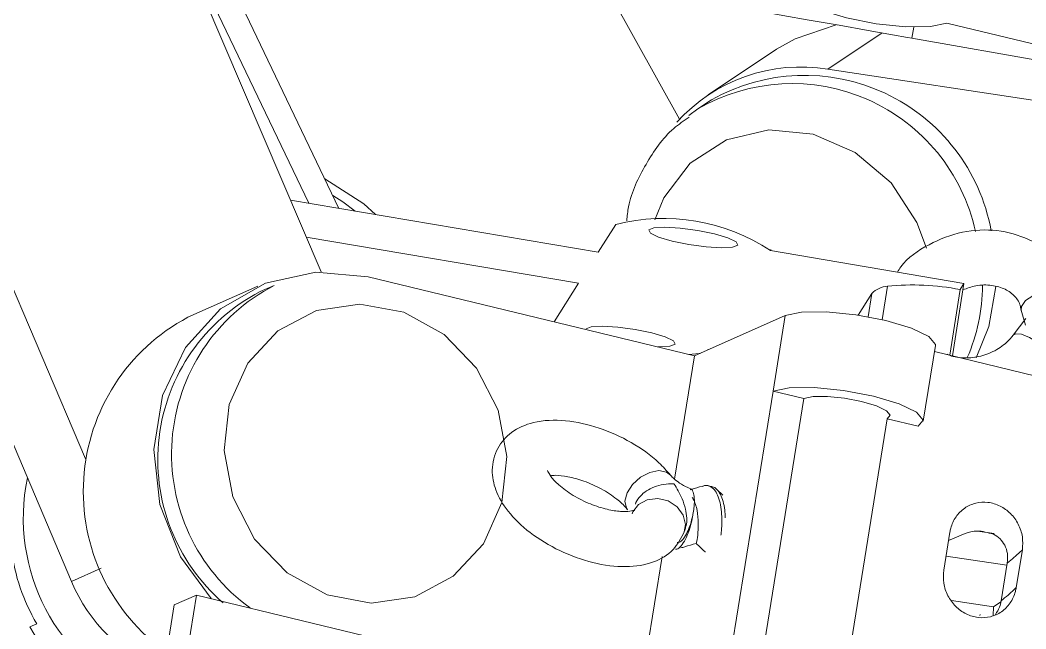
# Model space of a CAD drawing. Header units: millimetres. Extents: x 0 to 1189, y 0 to 841.
# Drawn here: x 923.66 to 928.77, y 532.83 to 535.93 of the extents above; entities that cross this region are included whole.
import ezdxf

# ---------------------------------------------------------------- set-up
doc = ezdxf.new("R2010")
doc.units = ezdxf.units.MM
doc.layers.get('0').update_dxf_attribs({"lineweight": 18})

msp = doc.modelspace()

# ---------------------------------------------------------------- linework, layer by layer
at = {"color": 7, "linetype": 'Continuous', "lineweight": 15}
for p, q in [((924.1151, 537.3944), (925.2759, 534.9725)), ((923.9883, 533.6983), (922.5167, 537.1476)), ((924.2013, 536.9566), (925.1855, 534.6497)), ((924.3328, 536.6484), (925.1236, 534.9983)), ((927.0079, 535.4252), (926.626, 536.1135)), ((928.189, 535.8379), (928.1989, 535.8942)), ((928.3668, 535.9141), (929.2887, 535.691)), ((929.1712, 535.6647), (928.189, 535.8379)), ((927.5013, 535.781), (927.1538, 535.5492)), ((929.4472, 535.4261), (927.7622, 535.6798)), ((927.1705, 535.5242), (927.101, 535.4778)), ((927.0545, 535.4444), (927.101, 535.4778)), ((925.03, 535.0142), (926.5945, 534.7492)), ((926.6841, 534.8908), (926.5945, 534.7492)), ((926.495, 534.5919), (925.1101, 534.8265)), ((927.4718, 534.7573), (927.4726, 534.7624)), ((923.9164, 533.0755), (923.2084, 534.7348)), ((928.4541, 534.591), (927.4707, 534.7575)), ((927.0845, 534.223), (925.4251, 534.6246)), ((924.8633, 534.5765), (924.5085, 534.4188)), ((924.9465, 534.5806), (924.8755, 534.549)), ((926.495, 534.5919), (926.3709, 534.3957)), ((928.4342, 534.5595), (928.382, 534.2256)), ((928.4541, 534.591), (928.3964, 534.2221)), ((928.4342, 534.5595), (928.4541, 534.591)), ((927.9163, 534.4293), (927.9861, 534.5397)), ((927.0845, 534.223), (927.5457, 534.4279)), ((927.4835, 534.0432), (927.5457, 534.4279)), ((928.7688, 534.4132), (928.7049, 534.3281)), ((928.7447, 534.4551), (928.7662, 534.3792)), ((928.7452, 534.4521), (928.7447, 534.4551)), ((927.1511, 534.2526), (927.1523, 534.2543)), ((927.1523, 534.2543), (927.1522, 534.253)), ((927.1523, 534.2543), (927.1542, 534.2539)), ((928.2471, 533.89), (928.3094, 534.2748)), ((926.9829, 533.5953), (927.0845, 534.223)), ((928.3044, 534.2443), (929.2051, 534.0263)), ((927.6402, 534.0052), (927.1514, 530.9848)), ((927.2272, 532.4594), (927.4835, 534.0432)), ((927.4835, 534.0432), (927.6402, 534.0052)), ((927.5809, 530.9153), (928.0643, 533.9026)), ((928.0643, 533.9026), (928.221, 533.8647)), ((927.1725, 533.5577), (927.1541, 533.5622)), ((927.2282, 533.5142), (927.1981, 533.543)), ((927.0318, 533.3284), (927.0375, 533.3449)), ((928.3826, 533.3257), (928.3515, 533.1333)), ((928.4606, 533.3196), (928.3759, 533.2841)), ((928.607, 533.3186), (928.5356, 533.3293)), ((928.7199, 533.0442), (928.7511, 533.2366)), ((926.8152, 532.5592), (926.9194, 533.2029)), ((928.363, 533.2045), (928.6726, 533.158)), ((928.6433, 532.9769), (928.6744, 533.1693)), ((924.5527, 533.0066), (924.2483, 531.1252)), ((924.5527, 533.0066), (924.4392, 532.9561)), ((925.7448, 532.7181), (924.5527, 533.0066)), ((928.3903, 532.9788), (928.6044, 532.9466)), ((924.4392, 532.9561), (924.1347, 531.0748)), ((928.602, 532.9024), (928.6044, 532.9466)), ((928.6044, 532.9466), (928.6419, 532.9715)), ((928.5362, 532.9083), (928.5352, 532.9028)), ((923.7395, 532.8609), (923.704, 532.8451))]:
    msp.add_line(p, q, dxfattribs=at)
at = {"color": 8, "linetype": 'Continuous', "lineweight": 15}
for p, q in [((928.0388, 535.8643), (927.7622, 535.6798)), ((928.0649, 534.5765), (928.0382, 534.4061)), ((927.9861, 534.5397), (927.9675, 534.4207)), ((924.0673, 533.1426), (923.9164, 533.0755))]:
    msp.add_line(p, q, dxfattribs=at)
at = {"color": 7, "linetype": 'Continuous', "lineweight": 15}
for points in [[(927.6293, 536.0926), (927.6031, 536.0616), (927.6369, 536.0218), (927.7258, 535.9792), (927.8561, 535.9403), (928.008, 535.9109), (928.1584, 535.8956), (928.2844, 535.8967), (928.3668, 535.9141)], [(928.189, 535.8379), (928.1675, 535.8417), (928.0901, 535.8553), (927.9677, 535.8769), (927.8191, 535.9031), (927.6668, 535.9299), (927.534, 535.9534), (927.441, 535.9698), (927.4018, 535.9767)], [(927.5013, 535.781), (927.5951, 535.835), (927.8048, 535.9056)], [(925.4618, 534.941), (925.4022, 534.995), (925.204, 535.1225)], [(925.2447, 535.0376), (925.2959, 535.0052), (925.3594, 534.9584)], [(927.1003, 534.8603), (927.012, 534.8722), (926.9337, 534.8768), (926.8772, 534.8734), (926.8512, 534.8624), (926.8597, 534.8457), (926.9013, 534.8257), (926.9697, 534.8054), (927.0545, 534.788), (927.1428, 534.7761), (927.2211, 534.7715), (927.2776, 534.7749), (927.3036, 534.7858), (927.2951, 534.8026), (927.2535, 534.8226), (927.1851, 534.8429), (927.1003, 534.8603)], [(925.4251, 534.6246), (925.159, 534.6485), (924.902, 534.5925), (924.6746, 534.4612), (924.4955, 534.2652), (924.3791, 534.0204), (924.3348, 533.7466), (924.3662, 533.466), (924.4708, 533.2013), (924.6258, 532.9889)], [(928.6165, 534.5743), (928.5813, 534.372), (928.5168, 534.2117)], [(925.6614, 532.998), (925.8577, 533.1017), (926.0104, 533.2665), (926.1045, 533.4763), (926.1306, 533.7104), (926.0864, 533.9461), (925.9761, 534.1602), (925.8105, 534.3317), (925.6059, 534.444), (925.3822, 534.4859), (925.1613, 534.4534), (924.9649, 534.3497), (924.8123, 534.1849), (924.7182, 533.9751), (924.692, 533.741), (924.7363, 533.5053), (924.8466, 533.2912), (925.0121, 533.1196), (925.2168, 533.0074), (925.4405, 532.9655), (925.6614, 532.998)], [(927.5457, 534.4279), (927.6281, 534.4453), (927.7541, 534.4464), (927.9045, 534.4311), (928.0564, 534.4018), (928.1867, 534.3628), (928.2756, 534.3202), (928.3095, 534.2804), (928.3094, 534.2748)], [(926.8972, 534.2683), (926.9028, 534.2682), (926.9592, 534.2716), (926.9852, 534.2826), (926.9767, 534.2993), (926.9351, 534.3194), (926.8667, 534.3396), (926.7819, 534.357), (926.6936, 534.369), (926.6153, 534.3735), (926.5588, 534.3701), (926.5328, 534.3592), (926.5318, 534.3564)], [(927.0551, 534.2301), (927.1072, 534.2353), (927.116, 534.237)], [(927.4835, 534.0432), (927.5659, 534.0605), (927.6918, 534.0616), (927.8422, 534.0463), (927.9942, 534.017), (928.1245, 533.978), (928.2133, 533.9354), (928.2472, 533.8956), (928.221, 533.8647)], [(927.6402, 534.0052), (927.6876, 534.0152), (927.76, 534.0159), (927.8465, 534.0071), (927.9338, 533.9902), (928.0088, 533.9678), (928.0599, 533.9433), (928.0793, 533.9204), (928.0643, 533.9026)]]:
    msp.add_lwpolyline(points, dxfattribs=at)
at = {"color": 8, "linetype": 'Continuous', "lineweight": 15}
for points in [[(928.2631, 534.7693), (928.2151, 534.9), (928.0835, 535.1018), (927.9015, 535.2568), (927.6871, 535.35), (927.4613, 535.3721), (927.246, 535.3211), (927.0624, 535.2019), (926.9285, 535.0262), (926.8818, 534.914)], [(928.7447, 534.4551), (928.7467, 534.4742), (928.7668, 534.5036), (928.8047, 534.5282), (928.8546, 534.5443), (928.9089, 534.5493), (928.9594, 534.5426), (928.9631, 534.5416)], [(928.7051, 534.3284), (928.7173, 534.335), (928.7472, 534.3324), (928.7877, 534.3164), (928.8326, 534.2893), (928.8751, 534.2553), (928.9087, 534.2196), (928.9284, 534.1876), (928.931, 534.1642), (928.9288, 534.16)], [(926.7437, 533.4405), (926.7381, 533.4488), (926.7304, 533.4843), (926.7412, 533.5266), (926.769, 533.5691), (926.8096, 533.6055), (926.8567, 533.6302), (926.9031, 533.6394), (926.9419, 533.6318), (926.9621, 533.6158)], [(926.7671, 533.4196), (926.7708, 533.4288), (926.7999, 533.467), (926.8442, 533.4911), (926.8969, 533.4973), (926.9499, 533.4847), (926.9953, 533.4552), (927.0261, 533.4133), (927.0375, 533.3654), (927.0317, 533.3281)]]:
    msp.add_lwpolyline(points, dxfattribs=at)
at = {"color": 7, "linetype": 'Continuous', "lineweight": 15}
for centre, radius, start, end in [((927.6237, 534.8455), 0.8456, 80.5782, 138.0587), ((927.6443, 534.6846), 0.9641, 10.4061, 119.4377), ((926.9271, 533.9367), 0.9845, 56.4835, 104.2937), ((925.3911, 533.7231), 0.9659, 117.4074, 234.0863), ((928.0759, 534.4504), 0.1266, 94.9816, 135.1405), ((928.1925, 533.3254), 1.2576, 78.9214, 95.8262), ((925.3175, 533.6941), 0.9624, 117.3371, 229.1267), ((924.9785, 533.5335), 1.0023, 117.9653, 234.757), ((924.6753, 533.3994), 1.004, 168.3701, 246.6513), ((924.6272, 533.3772), 1.0269, 187.7382, 210.1854), ((924.6829, 533.3948), 0.8304, 202.6163, 248.9595), ((924.5487, 533.3261), 0.972, 209.6573, 249.9501)]:
    msp.add_arc(centre, radius, start, end, dxfattribs=at)
at = {"color": 8, "linetype": 'Continuous', "lineweight": 15}
for centre, radius, start, end in [((927.5795, 534.652), 0.9545, 12.2693, 120.0928), ((927.6289, 534.5846), 0.9199, 336.2124, 359.6751), ((924.0745, 533.0349), 0.7701, 127.0401, 258.158)]:
    msp.add_arc(centre, radius, start, end, dxfattribs=at)
at = {"color": 7, "linetype": 'Continuous', "lineweight": 15}
for points, knots in [([(927.057, 535.4366), (927.03, 535.4181), (926.9398, 535.3561), (926.8331, 535.1989), (926.753, 535.0359), (926.7419, 534.9334), (926.7394, 534.9095)], [0, 0, 0, 0, 0.0991164, 0.3315345, 0.5639019, 0.6345037, 0.6345037, 0.6345037, 0.6345037]), ([(928.9662, 534.6368), (928.95, 534.6662), (928.9082, 534.7419), (928.785, 534.8221), (928.623, 534.8685), (928.4433, 534.86), (928.274, 534.7938), (928.1578, 534.7169), (928.1215, 534.6574), (928.116, 534.6483)], [0, 0, 0, 0, 0.105766, 0.272631, 0.441197, 0.613906, 0.790226, 0.969125, 1.001419, 1.001419, 1.001419, 1.001419]), ([(928.4482, 534.5579), (928.4701, 534.566), (928.519, 534.5841), (928.597, 534.5838), (928.6676, 534.5633), (928.7187, 534.5241), (928.7395, 534.4869), (928.7438, 534.461), (928.7447, 534.4551)], [0, 0, 0, 0, 0.0539487, 0.1205393, 0.1871909, 0.2567106, 0.337407, 0.3608125, 0.3608125, 0.3608125, 0.3608125]), ([(928.7049, 534.3281), (928.6942, 534.3155), (928.6669, 534.2831), (928.6032, 534.2405), (928.5194, 534.2125), (928.4382, 534.2104), (928.3853, 534.2203), (928.3689, 534.2316), (928.3687, 534.2317)], [0, 0, 0, 0, 0.0513396, 0.1322976, 0.2133665, 0.2937856, 0.3741761, 0.3749483, 0.3749483, 0.3749483, 0.3749483]), ([(926.9621, 533.6158), (926.9431, 533.6374), (926.8889, 533.6989), (926.7662, 533.7861), (926.5985, 533.862), (926.4238, 533.9004), (926.2723, 533.8937), (926.1535, 533.8428), (926.0745, 533.7545), (926.048, 533.645), (926.0703, 533.5337), (926.1337, 533.4262), (926.2444, 533.3195), (926.3968, 533.2269), (926.5692, 533.1647), (926.7349, 533.1435), (926.8719, 533.1657), (926.9807, 533.2279), (927.0153, 533.296), (927.0318, 533.3284)], [0, 0, 0, 0, 0.087311, 0.249221, 0.40926, 0.57136, 0.740893, 0.875917, 0.993204, 1.117868, 1.230857, 1.363956, 1.518159, 1.678974, 1.839169, 2.003084, 2.155591, 2.284851, 2.401897, 2.401897, 2.401897, 2.401897]), ([(926.7775, 533.4369), (926.7783, 533.4375), (926.7809, 533.4393), (926.7572, 533.4309), (926.7088, 533.43), (926.638, 533.4405), (926.5526, 533.468), (926.4649, 533.5118), (926.395, 533.5631), (926.3531, 533.6074), (926.3364, 533.6379), (926.3365, 533.6389), (926.3366, 533.6393)], [0, 0, 0, 0, 0.023451, 0.0712985, 0.1209929, 0.1766826, 0.2390581, 0.3055268, 0.3723002, 0.4265564, 0.4747349, 0.5129753, 0.5129753, 0.5129753, 0.5129753]), ([(926.3517, 533.6133), (926.3598, 533.6143), (926.3816, 533.6167), (926.4424, 533.6098), (926.5239, 533.5875), (926.6129, 533.5475), (926.6881, 533.4978), (926.7274, 533.4605), (926.7408, 533.4442), (926.7431, 533.4413)], [0, 0, 0, 0, 0.0397926, 0.1081603, 0.1853839, 0.2689217, 0.3542068, 0.4258643, 0.4408214, 0.4408214, 0.4408214, 0.4408214]), ([(927.0627, 533.548), (927.0584, 533.5496), (927.0392, 533.5568), (927.0089, 533.5748), (926.9795, 533.5969), (926.9666, 533.6102), (926.9626, 533.6152), (926.9621, 533.6158)], [0, 0, 0, 0, 0.0117636, 0.0523676, 0.0874721, 0.1180505, 0.1225379, 0.1225379, 0.1225379, 0.1225379]), ([(926.7838, 533.4679), (926.7838, 533.4681), (926.7853, 533.4798), (926.8016, 533.5026), (926.8305, 533.5316), (926.87, 533.5541), (926.916, 533.5687), (926.9532, 533.5724), (926.9741, 533.5719), (926.9794, 533.5714), (926.9797, 533.5714)], [0, 0, 0, 0, 0.0007504, 0.0414606, 0.081405, 0.122949, 0.1681208, 0.2187199, 0.2354898, 0.2365298, 0.2365298, 0.2365298, 0.2365298]), ([(926.9797, 533.5714), (926.9798, 533.5712), (926.9936, 533.5502), (927.0166, 533.5109), (927.039, 533.4476), (927.0456, 533.4001), (927.0444, 533.3651), (927.0381, 533.3499), (927.0362, 533.3454)], [0, 0, 0, 0, 0.0009943, 0.0955833, 0.1476208, 0.1903805, 0.225869, 0.2410981, 0.2410981, 0.2410981, 0.2410981]), ([(927.1243, 533.5605), (927.1053, 533.5548), (927.0844, 533.5486), (927.0637, 533.5425), (927.0619, 533.542)], [0, 0, 0, 0, 0.05917498, 0.06509084, 0.06509084, 0.06509084, 0.06509084]), ([(927.0621, 533.5464), (927.0629, 533.5465), (927.0695, 533.5469), (927.0776, 533.5314), (927.0839, 533.5009), (927.0834, 533.4621), (927.0792, 533.435), (927.0775, 533.4237)], [0, 0, 0, 0, 0.0051051, 0.0399387, 0.0740213, 0.1070303, 0.1308329, 0.1308329, 0.1308329, 0.1308329]), ([(927.2182, 533.3106), (927.2192, 533.3178), (927.2222, 533.3404), (927.2234, 533.382), (927.222, 533.4312), (927.2146, 533.4767), (927.2023, 533.5151), (927.1857, 533.5439), (927.1639, 533.5607), (927.1428, 533.566), (927.1288, 533.5608), (927.1239, 533.5589)], [0, 0, 0, 0, 0.0180744, 0.0566768, 0.0944151, 0.1330774, 0.1715994, 0.2093629, 0.2480802, 0.2865157, 0.3072278, 0.3072278, 0.3072278, 0.3072278]), ([(927.2407, 533.3997), (927.2401, 533.4128), (927.2387, 533.4425), (927.23, 533.4834), (927.2167, 533.5198), (927.1985, 533.5444), (927.1829, 533.5569), (927.1733, 533.5571), (927.1724, 533.5571)], [0, 0, 0, 0, 0.0299552, 0.0674337, 0.1043783, 0.141085, 0.1785814, 0.1826157, 0.1826157, 0.1826157, 0.1826157]), ([(927.0936, 533.2718), (927.0938, 533.2713), (927.0943, 533.27), (927.101, 533.3077), (927.1049, 533.3689), (927.0996, 533.439), (927.0851, 533.4827), (927.0746, 533.4995), (927.073, 533.5021)], [0, 0, 0, 0, 0.035412, 0.083845, 0.1317037, 0.1795647, 0.2280012, 0.2366554, 0.2366554, 0.2366554, 0.2366554]), ([(928.7511, 533.2366), (928.7525, 533.2587), (928.7555, 533.303), (928.733, 533.3683), (928.6933, 533.4234), (928.6389, 533.4625), (928.5765, 533.4812), (928.5131, 533.4773), (928.4557, 533.4513), (928.4109, 533.4062), (928.3894, 533.3605), (928.3839, 533.3324), (928.3826, 533.3257)], [0, 0, 0, 0, 0.0648062, 0.129614, 0.194399, 0.2591163, 0.3237844, 0.3884274, 0.4530962, 0.5178122, 0.5825725, 0.6028772, 0.6028772, 0.6028772, 0.6028772]), ([(926.9866, 533.2405), (926.989, 533.2398), (926.9974, 533.2371), (927.0157, 533.2538), (927.0377, 533.2874), (927.057, 533.3328), (927.0709, 533.3807), (927.0755, 533.4106), (927.0775, 533.4237)], [0, 0, 0, 0, 0.0176852, 0.0624976, 0.1050054, 0.145612, 0.1850341, 0.2159128, 0.2159128, 0.2159128, 0.2159128]), ([(927.0775, 533.4237), (927.0767, 533.4196), (927.073, 533.4002), (927.0636, 533.3652), (927.0475, 533.3241), (927.0294, 533.2929), (927.011, 533.2737), (927.0008, 533.2736), (926.9957, 533.2736)], [0, 0, 0, 0, 0.00926, 0.0437754, 0.0779813, 0.112061, 0.1461533, 0.1802355, 0.1802355, 0.1802355, 0.1802355]), ([(928.6037, 533.316), (928.5751, 533.3238), (928.519, 533.339), (928.4798, 533.3259), (928.4606, 533.3196)], [0, 0, 0, 0, 0.0746793, 0.1462463, 0.1462463, 0.1462463, 0.1462463]), ([(928.6744, 533.1693), (928.6756, 533.1856), (928.6779, 533.2182), (928.6627, 533.2613), (928.6366, 533.2968), (928.6153, 533.3092), (928.6037, 533.316)], [0, 0, 0, 0, 0.0412204, 0.0823816, 0.1243972, 0.1745056, 0.1745056, 0.1745056, 0.1745056]), ([(927.0141, 533.246), (927.0208, 533.248), (927.0469, 533.2556), (927.0732, 533.2631), (927.0927, 533.2687)], [0, 0, 0, 0, 0.0212354, 0.08187464, 0.08187464, 0.08187464, 0.08187464]), ([(927.0927, 533.2684), (927.1072, 533.2547), (927.1227, 533.2399), (927.138, 533.2253), (927.139, 533.2243)], [0, 0, 0, 0, 0.05964855, 0.06398012, 0.06398012, 0.06398012, 0.06398012]), ([(928.7511, 533.2366), (928.7376, 533.2238), (928.7134, 533.2011), (928.6863, 533.179), (928.6744, 533.1693)], [0, 0, 0, 0, 0.0571707, 0.1020224, 0.1020224, 0.1020224, 0.1020224]), ([(928.3515, 533.1333), (928.35, 533.1112), (928.3471, 533.0669), (928.3696, 533.0016), (928.4093, 532.9465), (928.4637, 532.9074), (928.5261, 532.8887), (928.5895, 532.8926), (928.6469, 532.9186), (928.6916, 532.9637), (928.7132, 533.0094), (928.7186, 533.0375), (928.7199, 533.0442)], [0, 0, 0, 0, 0.0647945, 0.1295897, 0.1943712, 0.2591043, 0.323787, 0.3884365, 0.4530892, 0.5177832, 0.5825444, 0.6028736, 0.6028736, 0.6028736, 0.6028736]), ([(928.7199, 533.0442), (928.7064, 533.0314), (928.6823, 533.0087), (928.6552, 532.9866), (928.6433, 532.9769)], [0, 0, 0, 0, 0.0571681, 0.102018, 0.102018, 0.102018, 0.102018]), ([(928.6146, 532.9081), (928.6222, 532.9201), (928.6359, 532.9416), (928.641, 532.9661), (928.6433, 532.9769)], [0, 0, 0, 0, 0.04182893, 0.0751616, 0.0751616, 0.0751616, 0.0751616])]:
    msp.add_open_spline(points, degree=3, knots=knots, dxfattribs=at)

doc.saveas('drawing.dxf')
